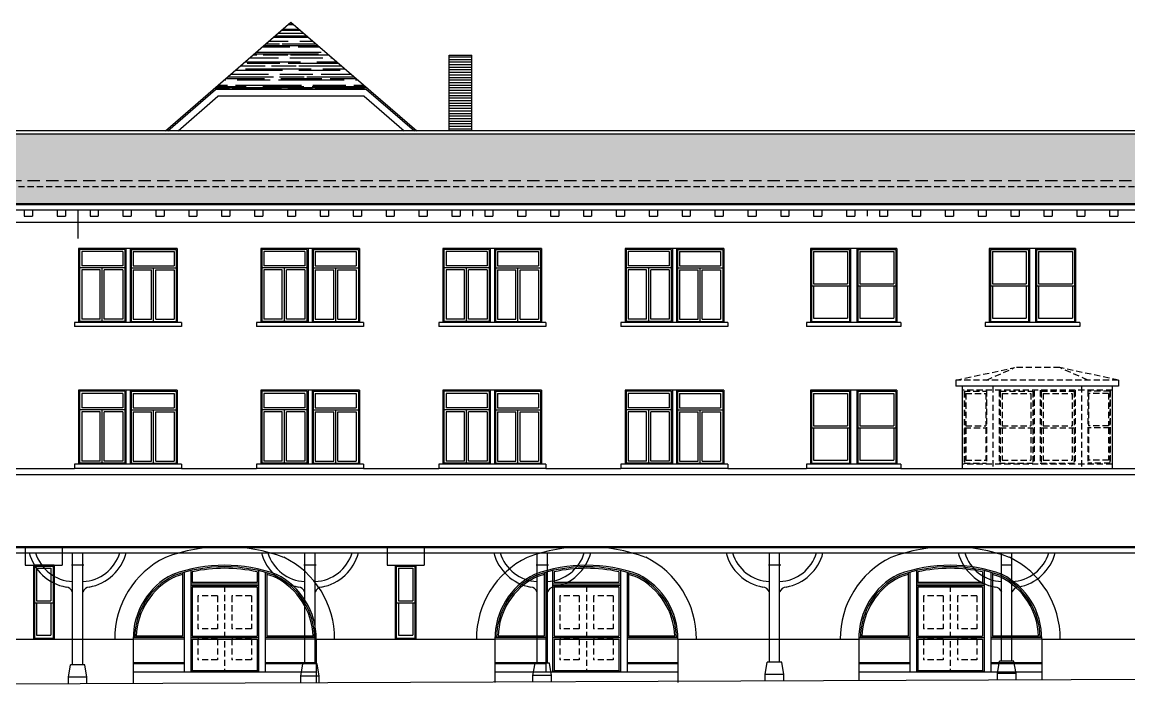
# Model space of a CAD drawing. Extents: x -19386 to -11860, y 6921 to 9650.
# Drawn here: x -13660 to -12583, y 7522 to 8172 of the extents above; entities that cross this region are included whole.
import ezdxf

# ---------------------------------------------------------------- set-up
doc = ezdxf.new("R2010")
doc.units = 0
doc.header["$LTSCALE"] = 96
doc.header["$MEASUREMENT"] = 0
doc.linetypes.add('HIDDEN2', pattern=[0.1875, 0.125, -0.0625])
doc.layers.add('A-ANNO-NPLT', color=6, linetype='CONTINUOUS', plot=False)
doc.layers.add('A-DEMO', color=252, linetype='HIDDEN2', plot=False)
for name, color, linetype in [('A-BLDG-ELEV', 1, 'CONTINUOUS'), ('A-CNPY-CLMN', 254, 'CONTINUOUS'), ('A-EXST-CNST-HIDN', 252, 'HIDDEN2'), ('A-ROOF-PATT', 253, 'CONTINUOUS'), ('A-WALL-PATT', 252, 'CONTINUOUS'), ('SITE-GRAD', 4, 'CONTINUOUS')]:
    doc.layers.add(name, color=color, linetype=linetype)
pattern_1 = [(0, (-21421.093, 14573.471), (17.6, 8), [120, -16, 40, -8]), (0, (-21410.453, 14577.471), (-8, 10.64), [24, -2.64, 48, -6]), (0, (-21417.093, 14580.271), (41.6, 5.36), [64, -11.2, 32, -8])]

# ---------------------------------------------------------------- blocks, each defined once
blk = doc.blocks.new('CANOPY COLUMNS')
at = {"layer": 'A-CNPY-CLMN'}
for p, q in [((7810.2, -7026.3), (7810.2, -6917.3)), ((7820.2, -7026.3), (7820.2, -6917.3)), ((8036.2, -7025.4), (8036.2, -6917.3)), ((8046.2, -7025.4), (8046.2, -6917.3)), ((8262.2, -7024.5), (8262.2, -6917.3)), ((8272.2, -7024.5), (8272.2, -6917.3)), ((8488.2, -7023.6), (8488.2, -6917.3)), ((8498.2, -7023.6), (8498.2, -6917.3)), ((8714.2, -7022.7), (8714.2, -6917.3)), ((8724.2, -7022.7), (8724.2, -6917.3)), ((7820.2, -6929.3), (7810.2, -6929.3)), ((8046.2, -6929.3), (8036.2, -6929.3)), ((8272.2, -6929.3), (8262.2, -6929.3)), ((8498.2, -6929.3), (8488.2, -6929.3)), ((8724.2, -6929.3), (8714.2, -6929.3)), ((7806.2, -7038.3), (7808.2, -7026.3)), ((7822.2, -7026.3), (7808.2, -7026.3)), ((7824.2, -7038.3), (7822.2, -7026.3)), ((8032.2, -7037.4), (8034.2, -7025.4)), ((8048.2, -7025.4), (8034.2, -7025.4)), ((8050.2, -7037.4), (8048.2, -7025.4)), ((8258.2, -7036.5), (8260.2, -7024.5)), ((8274.2, -7024.5), (8260.2, -7024.5)), ((8276.2, -7036.5), (8274.2, -7024.5)), ((8484.2, -7035.6), (8486.2, -7023.6)), ((8500.2, -7023.6), (8486.2, -7023.6)), ((8502.2, -7035.6), (8500.2, -7023.6)), ((8710.2, -7034.7), (8712.2, -7022.7)), ((8726.2, -7022.7), (8712.2, -7022.7)), ((8728.2, -7034.7), (8726.2, -7022.7)), ((7806.2, -7044.4), (7806.2, -7038.3)), ((7824.2, -7038.3), (7806.2, -7038.3)), ((7824.2, -7044.3), (7824.2, -7038.3)), ((8032.2, -7043.5), (8032.2, -7037.4)), ((8050.2, -7037.4), (8032.2, -7037.4)), ((8050.2, -7043.4), (8050.2, -7037.4)), ((8258.2, -7042.6), (8258.2, -7036.5)), ((8276.2, -7036.5), (8258.2, -7036.5)), ((8276.2, -7042.5), (8276.2, -7036.5)), ((8484.2, -7041.7), (8484.2, -7035.6)), ((8502.2, -7035.6), (8484.2, -7035.6)), ((8502.2, -7041.6), (8502.2, -7035.6)), ((8710.2, -7040.8), (8710.2, -7034.7)), ((8728.2, -7034.7), (8710.2, -7034.7)), ((8728.2, -7040.7), (8728.2, -7034.7))]:
    blk.add_line(p, q, dxfattribs=at)
for centre, radius, start, end in [((7811.9, -6906), 45.3, 194.4438, 259.8395), ((7811.9, -6906), 39.3, 196.7062, 267.5438), ((7818.5, -6906), 39.3, 272.4562, 343.2938), ((7818.5, -6906), 45.3, 280.1605, 345.5562), ((8037.9, -6906), 45.3, 194.4438, 259.8395), ((8037.9, -6906), 39.3, 196.7062, 267.5438), ((8044.5, -6906), 39.3, 272.4562, 343.2938), ((8044.5, -6906), 45.3, 280.1605, 345.5562), ((8263.9, -6906), 45.3, 194.4438, 259.8395), ((8263.9, -6906), 39.3, 196.7062, 267.5438), ((8270.5, -6906), 39.3, 272.4562, 343.2938), ((8270.5, -6906), 45.3, 280.1605, 345.5562), ((8489.9, -6906), 45.3, 194.4438, 259.8395), ((8489.9, -6906), 39.3, 196.7062, 267.5438), ((8496.5, -6906), 39.3, 272.4562, 343.2938), ((8496.5, -6906), 45.3, 280.1605, 345.5562), ((8715.9, -6906), 45.3, 194.4438, 259.8395), ((8715.9, -6906), 39.3, 196.7062, 267.5438), ((8722.5, -6906), 39.3, 272.4562, 343.2938), ((8722.5, -6906), 45.3, 280.1605, 345.5562), ((7802.8, -6958.7), 8.17, 24.7493, 82.2105), ((7827.6, -6958.7), 8.17, 97.7895, 155.2507), ((8028.8, -6958.7), 8.17, 24.7493, 82.2105), ((8053.6, -6958.7), 8.17, 97.7895, 155.2507), ((8254.8, -6958.7), 8.17, 24.7493, 82.2105), ((8279.6, -6958.7), 8.17, 97.7895, 155.2507), ((8480.8, -6958.7), 8.17, 24.7493, 82.2105), ((8505.6, -6958.7), 8.17, 97.7895, 155.2507), ((8706.8, -6958.7), 8.17, 24.7493, 82.2105), ((8731.6, -6958.7), 8.17, 97.7895, 155.2507)]:
    blk.add_arc(centre, radius, start, end, dxfattribs=at)

msp = doc.modelspace()

# ---------------------------------------------------------------- hatches: boundary and pattern name
at = {"layer": 'A-ROOF-PATT'}
h = msp.add_hatch(dxfattribs=at)
h.set_pattern_fill('AR-RROOF', color=251, scale=8, style=0)
h.set_pattern_definition(pattern_1)
h.paths.add_polyline_path([(-13397.3, 8171.2), (-13398.5, 8170.2), (-13399.6, 8171.2), (-13472.3, 8108.2), (-13324.3, 8108.2)])
h = msp.add_hatch(dxfattribs=at)
h.set_pattern_fill('AR-RROOF', color=256, scale=8, style=0)
h.set_pattern_definition(pattern_1)
h.paths.add_polyline_path([(-12458.9, 8063.4), (-14752.9, 8063.4), (-14696.1, 7995.4), (-12515.7, 7995.4)])
at = {"layer": 'A-WALL-PATT'}
h = msp.add_hatch(dxfattribs=at)
h.set_pattern_fill('ANSI31', color=251, scale=20, angle=135, style=0)
h.set_pattern_definition([(180, (-21421.0928, 14573.4708), (-4e-16, -2.5), [])])
h.paths.add_polyline_path([(-13222.5, 8139.9), (-13244.5, 8139.9), (-13244.5, 8066.4), (-13222.5, 8066.4)])

# ---------------------------------------------------------------- linework, layer by layer
at = {"layer": 'A-ANNO-NPLT'}
for p, q in [((-13605.9, 7989.4), (-13605.9, 7961.8)), ((-13605.9, 7989.4), (-13605.9, 7983.4)), ((-13221.9, 7989.4), (-13221.9, 7983.4)), ((-12837.9, 7989.4), (-12837.9, 7983.4)), ((-13599.9, 7644.2), (-13611.9, 7644.2)), ((-13373.9, 7644.2), (-13385.9, 7644.2)), ((-13296.9, 7644.1), (-13296.9, 7572.2)), ((-13276.9, 7644.1), (-13276.9, 7572.2)), ((-13147.9, 7644.2), (-13159.9, 7644.2)), ((-12921.9, 7644.2), (-12933.9, 7644.2))]:
    msp.add_line(p, q, dxfattribs=at)
at = {"layer": 'A-BLDG-ELEV'}
for p, q in [((-13520.5, 8066.4), (-13398.5, 8172.2)), ((-13399.5, 8171), (-13398.5, 8170.2)), ((-13398.5, 8172.2), (-13275.9, 8066.4)), ((-13398.5, 8170.2), (-13397.5, 8171)), ((-13244.5, 8066.4), (-13244.5, 8139.9)), ((-13244.5, 8139.9), (-13222.5, 8139.9)), ((-13222.5, 8066.4), (-13222.5, 8139.9)), ((-13508.3, 8066.4), (-13469.4, 8100.2)), ((-13324.3, 8108.2), (-13472.3, 8108.2)), ((-13327.2, 8100.2), (-13469.4, 8100.2)), ((-13327.2, 8100.2), (-13288.1, 8066.4)), ((-13520.5, 8066.4), (-14666.6, 8066.4)), ((-13244.5, 8066.4), (-13275.9, 8066.4)), ((-12545.2, 8066.4), (-13222.5, 8066.4)), ((-12515.7, 7995.4), (-14696.1, 7995.4)), ((-12522.4, 7989.4), (-14689.5, 7989.4)), ((-13657.9, 7989.4), (-13657.9, 7983.4)), ((-13657.9, 7983.4), (-13649.9, 7983.4)), ((-13649.9, 7989.4), (-13649.9, 7983.4)), ((-13625.9, 7989.4), (-13625.9, 7983.4)), ((-13625.9, 7983.4), (-13617.9, 7983.4)), ((-13617.9, 7989.4), (-13617.9, 7983.4)), ((-13593.9, 7989.4), (-13593.9, 7983.4)), ((-13593.9, 7983.4), (-13585.9, 7983.4)), ((-13585.9, 7989.4), (-13585.9, 7983.4)), ((-13561.9, 7989.4), (-13561.9, 7983.4)), ((-13561.9, 7983.4), (-13553.9, 7983.4)), ((-13553.9, 7989.4), (-13553.9, 7983.4)), ((-13529.9, 7989.4), (-13529.9, 7983.4)), ((-13529.9, 7983.4), (-13521.9, 7983.4)), ((-13521.9, 7989.4), (-13521.9, 7983.4)), ((-13497.9, 7989.4), (-13497.9, 7983.4)), ((-13497.9, 7983.4), (-13489.9, 7983.4)), ((-13489.9, 7989.4), (-13489.9, 7983.4)), ((-13465.9, 7989.4), (-13465.9, 7983.4)), ((-13465.9, 7983.4), (-13457.9, 7983.4)), ((-13457.9, 7989.4), (-13457.9, 7983.4)), ((-13433.9, 7989.4), (-13433.9, 7983.4)), ((-13433.9, 7983.4), (-13425.9, 7983.4)), ((-13425.9, 7989.4), (-13425.9, 7983.4)), ((-13401.9, 7989.4), (-13401.9, 7983.4)), ((-13401.9, 7983.4), (-13393.9, 7983.4)), ((-13393.9, 7989.4), (-13393.9, 7983.4)), ((-13369.9, 7989.4), (-13369.9, 7983.4)), ((-13369.9, 7983.4), (-13361.9, 7983.4)), ((-13361.9, 7989.4), (-13361.9, 7983.4)), ((-13337.9, 7989.4), (-13337.9, 7983.4)), ((-13337.9, 7983.4), (-13329.9, 7983.4)), ((-13329.9, 7989.4), (-13329.9, 7983.4)), ((-13305.9, 7989.4), (-13305.9, 7983.4)), ((-13305.9, 7983.4), (-13297.9, 7983.4)), ((-13297.9, 7989.4), (-13297.9, 7983.4)), ((-13273.9, 7989.4), (-13273.9, 7983.4)), ((-13273.9, 7983.4), (-13265.9, 7983.4)), ((-13265.9, 7989.4), (-13265.9, 7983.4)), ((-13241.9, 7989.4), (-13241.9, 7983.4)), ((-13241.9, 7983.4), (-13233.9, 7983.4)), ((-13233.9, 7989.4), (-13233.9, 7983.4)), ((-13209.9, 7989.4), (-13209.9, 7983.4)), ((-13209.9, 7983.4), (-13201.9, 7983.4)), ((-13201.9, 7989.4), (-13201.9, 7983.4)), ((-13177.9, 7989.4), (-13177.9, 7983.4)), ((-13177.9, 7983.4), (-13169.9, 7983.4)), ((-13169.9, 7989.4), (-13169.9, 7983.4)), ((-13145.9, 7989.4), (-13145.9, 7983.4)), ((-13145.9, 7983.4), (-13137.9, 7983.4)), ((-13137.9, 7989.4), (-13137.9, 7983.4)), ((-13113.9, 7989.4), (-13113.9, 7983.4)), ((-13113.9, 7983.4), (-13105.9, 7983.4)), ((-13105.9, 7989.4), (-13105.9, 7983.4)), ((-13081.9, 7989.4), (-13081.9, 7983.4)), ((-13081.9, 7983.4), (-13073.9, 7983.4)), ((-13073.9, 7989.4), (-13073.9, 7983.4)), ((-13049.9, 7989.4), (-13049.9, 7983.4)), ((-13049.9, 7983.4), (-13041.9, 7983.4)), ((-13041.9, 7989.4), (-13041.9, 7983.4)), ((-13017.9, 7989.4), (-13017.9, 7983.4)), ((-13017.9, 7983.4), (-13009.9, 7983.4)), ((-13009.9, 7989.4), (-13009.9, 7983.4)), ((-12985.9, 7989.4), (-12985.9, 7983.4)), ((-12985.9, 7983.4), (-12977.9, 7983.4)), ((-12977.9, 7989.4), (-12977.9, 7983.4)), ((-12953.9, 7989.4), (-12953.9, 7983.4)), ((-12953.9, 7983.4), (-12945.9, 7983.4)), ((-12945.9, 7989.4), (-12945.9, 7983.4)), ((-12921.9, 7989.4), (-12921.9, 7983.4)), ((-12921.9, 7983.4), (-12913.9, 7983.4)), ((-12913.9, 7989.4), (-12913.9, 7983.4)), ((-12889.9, 7989.4), (-12889.9, 7983.4)), ((-12889.9, 7983.4), (-12881.9, 7983.4)), ((-12881.9, 7989.4), (-12881.9, 7983.4)), ((-12857.9, 7989.4), (-12857.9, 7983.4)), ((-12857.9, 7983.4), (-12849.9, 7983.4)), ((-12849.9, 7989.4), (-12849.9, 7983.4)), ((-12825.9, 7989.4), (-12825.9, 7983.4)), ((-12825.9, 7983.4), (-12817.9, 7983.4)), ((-12817.9, 7989.4), (-12817.9, 7983.4)), ((-12793.9, 7989.4), (-12793.9, 7983.4)), ((-12793.9, 7983.4), (-12785.9, 7983.4)), ((-12785.9, 7989.4), (-12785.9, 7983.4)), ((-12761.9, 7989.4), (-12761.9, 7983.4)), ((-12761.9, 7983.4), (-12753.9, 7983.4)), ((-12753.9, 7989.4), (-12753.9, 7983.4)), ((-12729.9, 7989.4), (-12729.9, 7983.4)), ((-12729.9, 7983.4), (-12721.9, 7983.4)), ((-12721.9, 7989.4), (-12721.9, 7983.4)), ((-12697.9, 7989.4), (-12697.9, 7983.4)), ((-12697.9, 7983.4), (-12689.9, 7983.4)), ((-12689.9, 7989.4), (-12689.9, 7983.4)), ((-12665.9, 7989.4), (-12665.9, 7983.4)), ((-12665.9, 7983.4), (-12657.9, 7983.4)), ((-12657.9, 7989.4), (-12657.9, 7983.4)), ((-12633.9, 7989.4), (-12633.9, 7983.4)), ((-12633.9, 7983.4), (-12625.9, 7983.4)), ((-12625.9, 7989.4), (-12625.9, 7983.4)), ((-12601.9, 7989.4), (-12601.9, 7983.4)), ((-12601.9, 7983.4), (-12593.9, 7983.4)), ((-12593.9, 7989.4), (-12593.9, 7983.4)), ((-12539.6, 7977.4), (-14672.2, 7977.4)), ((-13509, 7952.2), (-13605, 7952.2)), ((-13605, 7952.2), (-13605, 7880.2)), ((-13560, 7951.2), (-13604, 7951.2)), ((-13604, 7951.2), (-13604, 7881.2)), ((-13562, 7949.2), (-13602, 7949.2)), ((-13602, 7949.2), (-13602, 7935.2)), ((-13562, 7949.2), (-13562, 7935.2)), ((-13560, 7951.2), (-13560, 7881.2)), ((-13559, 7952.2), (-13559, 7880.2)), ((-13555, 7952.2), (-13555, 7880.2)), ((-13554, 7951.2), (-13510, 7951.2)), ((-13554, 7951.2), (-13554, 7881.2)), ((-13552, 7949.2), (-13512, 7949.2)), ((-13552, 7949.2), (-13552, 7935.2)), ((-13512, 7949.2), (-13512, 7935.2)), ((-13510, 7951.2), (-13510, 7881.2)), ((-13509, 7952.2), (-13509, 7880.2)), ((-13331.8, 7952.2), (-13427.8, 7952.2)), ((-13427.8, 7952.2), (-13427.8, 7880.2)), ((-13382.8, 7951.2), (-13426.8, 7951.2)), ((-13426.8, 7951.2), (-13426.8, 7881.2)), ((-13384.8, 7949.2), (-13424.8, 7949.2)), ((-13424.8, 7949.2), (-13424.8, 7935.2)), ((-13384.8, 7949.2), (-13384.8, 7935.2)), ((-13382.8, 7951.2), (-13382.8, 7881.2)), ((-13381.8, 7952.2), (-13381.8, 7880.2)), ((-13377.8, 7952.2), (-13377.8, 7880.2)), ((-13376.8, 7951.2), (-13332.8, 7951.2)), ((-13376.8, 7951.2), (-13376.8, 7881.2)), ((-13374.8, 7949.2), (-13334.8, 7949.2)), ((-13374.8, 7949.2), (-13374.8, 7935.2)), ((-13334.8, 7949.2), (-13334.8, 7935.2)), ((-13332.8, 7951.2), (-13332.8, 7881.2)), ((-13331.8, 7952.2), (-13331.8, 7880.2)), ((-13154.5, 7952.2), (-13250.5, 7952.2)), ((-13250.5, 7952.2), (-13250.5, 7880.2)), ((-13205.5, 7951.2), (-13249.5, 7951.2)), ((-13249.5, 7951.2), (-13249.5, 7881.2)), ((-13207.5, 7949.2), (-13247.5, 7949.2)), ((-13247.5, 7949.2), (-13247.5, 7935.2)), ((-13207.5, 7949.2), (-13207.5, 7935.2)), ((-13205.5, 7951.2), (-13205.5, 7881.2)), ((-13204.5, 7952.2), (-13204.5, 7880.2)), ((-13200.5, 7952.2), (-13200.5, 7880.2)), ((-13199.5, 7951.2), (-13155.5, 7951.2)), ((-13199.5, 7951.2), (-13199.5, 7881.2)), ((-13197.5, 7949.2), (-13157.5, 7949.2)), ((-13197.5, 7949.2), (-13197.5, 7935.2)), ((-13157.5, 7949.2), (-13157.5, 7935.2)), ((-13155.5, 7951.2), (-13155.5, 7881.2)), ((-13154.5, 7952.2), (-13154.5, 7880.2)), ((-12977.3, 7952.2), (-13073.3, 7952.2)), ((-13073.3, 7952.2), (-13073.3, 7880.2)), ((-13028.3, 7951.2), (-13072.3, 7951.2)), ((-13072.3, 7951.2), (-13072.3, 7881.2)), ((-13030.3, 7949.2), (-13070.3, 7949.2)), ((-13070.3, 7949.2), (-13070.3, 7935.2)), ((-13030.3, 7949.2), (-13030.3, 7935.2)), ((-13028.3, 7951.2), (-13028.3, 7881.2)), ((-13027.3, 7952.2), (-13027.3, 7880.2)), ((-13023.3, 7952.2), (-13023.3, 7880.2)), ((-13022.3, 7951.2), (-12978.3, 7951.2)), ((-13022.3, 7951.2), (-13022.3, 7881.2)), ((-13020.3, 7949.2), (-12980.3, 7949.2)), ((-13020.3, 7949.2), (-13020.3, 7935.2)), ((-12980.3, 7949.2), (-12980.3, 7935.2)), ((-12978.3, 7951.2), (-12978.3, 7881.2)), ((-12977.3, 7952.2), (-12977.3, 7880.2)), ((-12808.9, 7952.2), (-12892.9, 7952.2)), ((-12892.9, 7952.2), (-12892.9, 7880.2)), ((-12892.9, 7952.2), (-12892.9, 7880.2)), ((-12891.9, 7951.2), (-12854.9, 7951.2)), ((-12891.9, 7951.2), (-12891.9, 7881.2)), ((-12889.9, 7949.2), (-12856.9, 7949.2)), ((-12889.9, 7949.2), (-12889.9, 7917.7)), ((-12856.9, 7949.2), (-12856.9, 7917.7)), ((-12854.9, 7951.2), (-12854.9, 7881.2)), ((-12853.9, 7952.2), (-12853.9, 7880.2)), ((-12853.9, 7952.2), (-12853.9, 7880.2)), ((-12847.9, 7952.2), (-12847.9, 7880.2)), ((-12846.9, 7951.2), (-12809.9, 7951.2)), ((-12846.9, 7951.2), (-12846.9, 7881.2)), ((-12844.9, 7949.2), (-12811.9, 7949.2)), ((-12844.9, 7949.2), (-12844.9, 7917.7)), ((-12811.9, 7949.2), (-12811.9, 7917.7)), ((-12809.9, 7951.2), (-12809.9, 7881.2)), ((-12808.9, 7952.2), (-12808.9, 7880.2)), ((-12808.9, 7952.2), (-12808.9, 7880.2)), ((-12634.9, 7952.2), (-12718.9, 7952.2)), ((-12718.9, 7952.2), (-12718.9, 7880.2)), ((-12718.9, 7952.2), (-12718.9, 7880.2)), ((-12717.9, 7951.2), (-12680.9, 7951.2)), ((-12717.9, 7951.2), (-12717.9, 7881.2)), ((-12715.9, 7949.2), (-12682.9, 7949.2)), ((-12715.9, 7949.2), (-12715.9, 7917.7)), ((-12682.9, 7949.2), (-12682.9, 7917.7)), ((-12680.9, 7951.2), (-12680.9, 7881.2)), ((-12679.9, 7952.2), (-12679.9, 7880.2)), ((-12679.9, 7952.2), (-12679.9, 7880.2)), ((-12673.9, 7952.2), (-12673.9, 7880.2)), ((-12672.9, 7951.2), (-12635.9, 7951.2)), ((-12672.9, 7951.2), (-12672.9, 7881.2)), ((-12670.9, 7949.2), (-12637.9, 7949.2)), ((-12670.9, 7949.2), (-12670.9, 7917.7)), ((-12637.9, 7949.2), (-12637.9, 7917.7)), ((-12635.9, 7951.2), (-12635.9, 7881.2)), ((-12634.9, 7952.2), (-12634.9, 7880.2)), ((-12634.9, 7952.2), (-12634.9, 7880.2)), ((-13560, 7933.2), (-13604, 7933.2)), ((-13562, 7935.2), (-13602, 7935.2)), ((-13584, 7931.2), (-13602, 7931.2)), ((-13602, 7931.2), (-13602, 7883.2)), ((-13584, 7883.2), (-13584, 7931.2)), ((-13582, 7881.2), (-13582, 7933.2)), ((-13562, 7931.2), (-13580, 7931.2)), ((-13580, 7883.2), (-13580, 7931.2)), ((-13562, 7931.2), (-13562, 7883.2)), ((-13554, 7933.2), (-13510, 7933.2)), ((-13552, 7935.2), (-13512, 7935.2)), ((-13552, 7931.2), (-13534, 7931.2)), ((-13552, 7931.2), (-13552, 7883.2)), ((-13534, 7883.2), (-13534, 7931.2)), ((-13532, 7881.2), (-13532, 7933.2)), ((-13530, 7931.2), (-13512, 7931.2)), ((-13530, 7883.2), (-13530, 7931.2)), ((-13512, 7931.2), (-13512, 7883.2)), ((-13382.8, 7933.2), (-13426.8, 7933.2)), ((-13384.8, 7935.2), (-13424.8, 7935.2)), ((-13406.8, 7931.2), (-13424.8, 7931.2)), ((-13424.8, 7931.2), (-13424.8, 7883.2)), ((-13406.8, 7883.2), (-13406.8, 7931.2)), ((-13404.8, 7881.2), (-13404.8, 7933.2)), ((-13384.8, 7931.2), (-13402.8, 7931.2)), ((-13402.8, 7883.2), (-13402.8, 7931.2)), ((-13384.8, 7931.2), (-13384.8, 7883.2)), ((-13376.8, 7933.2), (-13332.8, 7933.2)), ((-13374.8, 7935.2), (-13334.8, 7935.2)), ((-13374.8, 7931.2), (-13356.8, 7931.2)), ((-13374.8, 7931.2), (-13374.8, 7883.2)), ((-13356.8, 7883.2), (-13356.8, 7931.2)), ((-13354.8, 7881.2), (-13354.8, 7933.2)), ((-13352.8, 7931.2), (-13334.8, 7931.2)), ((-13352.8, 7883.2), (-13352.8, 7931.2)), ((-13334.8, 7931.2), (-13334.8, 7883.2)), ((-13205.5, 7933.2), (-13249.5, 7933.2)), ((-13207.5, 7935.2), (-13247.5, 7935.2)), ((-13229.5, 7931.2), (-13247.5, 7931.2)), ((-13247.5, 7931.2), (-13247.5, 7883.2)), ((-13229.5, 7883.2), (-13229.5, 7931.2)), ((-13227.5, 7881.2), (-13227.5, 7933.2)), ((-13207.5, 7931.2), (-13225.5, 7931.2)), ((-13225.5, 7883.2), (-13225.5, 7931.2)), ((-13207.5, 7931.2), (-13207.5, 7883.2)), ((-13199.5, 7933.2), (-13155.5, 7933.2)), ((-13197.5, 7935.2), (-13157.5, 7935.2)), ((-13197.5, 7931.2), (-13179.5, 7931.2)), ((-13197.5, 7931.2), (-13197.5, 7883.2)), ((-13179.5, 7883.2), (-13179.5, 7931.2)), ((-13177.5, 7881.2), (-13177.5, 7933.2)), ((-13175.5, 7931.2), (-13157.5, 7931.2)), ((-13175.5, 7883.2), (-13175.5, 7931.2)), ((-13157.5, 7931.2), (-13157.5, 7883.2)), ((-13028.3, 7933.2), (-13072.3, 7933.2)), ((-13030.3, 7935.2), (-13070.3, 7935.2)), ((-13052.3, 7931.2), (-13070.3, 7931.2)), ((-13070.3, 7931.2), (-13070.3, 7883.2)), ((-13052.3, 7883.2), (-13052.3, 7931.2)), ((-13050.3, 7881.2), (-13050.3, 7933.2)), ((-13030.3, 7931.2), (-13048.3, 7931.2)), ((-13048.3, 7883.2), (-13048.3, 7931.2)), ((-13030.3, 7931.2), (-13030.3, 7883.2)), ((-13022.3, 7933.2), (-12978.3, 7933.2)), ((-13020.3, 7935.2), (-12980.3, 7935.2)), ((-13020.3, 7931.2), (-13002.3, 7931.2)), ((-13020.3, 7931.2), (-13020.3, 7883.2)), ((-13002.3, 7883.2), (-13002.3, 7931.2)), ((-13000.3, 7881.2), (-13000.3, 7933.2)), ((-12998.3, 7931.2), (-12980.3, 7931.2)), ((-12998.3, 7883.2), (-12998.3, 7931.2)), ((-12980.3, 7931.2), (-12980.3, 7883.2)), ((-12891.9, 7915.7), (-12854.9, 7915.7)), ((-12889.9, 7917.7), (-12856.9, 7917.7)), ((-12889.9, 7915.7), (-12889.9, 7884.2)), ((-12856.9, 7915.7), (-12856.9, 7884.2)), ((-12846.9, 7915.7), (-12809.9, 7915.7)), ((-12844.9, 7917.7), (-12811.9, 7917.7)), ((-12844.9, 7915.7), (-12844.9, 7884.2)), ((-12811.9, 7915.7), (-12811.9, 7884.2)), ((-12717.9, 7915.7), (-12680.9, 7915.7)), ((-12715.9, 7917.7), (-12682.9, 7917.7)), ((-12715.9, 7915.7), (-12715.9, 7884.2)), ((-12682.9, 7915.7), (-12682.9, 7884.2)), ((-12672.9, 7915.7), (-12635.9, 7915.7)), ((-12670.9, 7917.7), (-12637.9, 7917.7)), ((-12670.9, 7915.7), (-12670.9, 7884.2)), ((-12637.9, 7915.7), (-12637.9, 7884.2)), ((-13584, 7883.2), (-13602, 7883.2)), ((-13562, 7883.2), (-13580, 7883.2)), ((-13552, 7883.2), (-13534, 7883.2)), ((-13530, 7883.2), (-13512, 7883.2)), ((-13406.8, 7883.2), (-13424.8, 7883.2)), ((-13384.8, 7883.2), (-13402.8, 7883.2)), ((-13374.8, 7883.2), (-13356.8, 7883.2)), ((-13352.8, 7883.2), (-13334.8, 7883.2)), ((-13229.5, 7883.2), (-13247.5, 7883.2)), ((-13207.5, 7883.2), (-13225.5, 7883.2)), ((-13197.5, 7883.2), (-13179.5, 7883.2)), ((-13175.5, 7883.2), (-13157.5, 7883.2)), ((-13052.3, 7883.2), (-13070.3, 7883.2)), ((-13030.3, 7883.2), (-13048.3, 7883.2)), ((-13020.3, 7883.2), (-13002.3, 7883.2)), ((-12998.3, 7883.2), (-12980.3, 7883.2)), ((-12889.9, 7884.2), (-12856.9, 7884.2)), ((-12844.9, 7884.2), (-12811.9, 7884.2)), ((-12715.9, 7884.2), (-12682.9, 7884.2)), ((-12670.9, 7884.2), (-12637.9, 7884.2)), ((-13505, 7880.2), (-13609, 7880.2)), ((-13609, 7880.2), (-13609, 7876.2)), ((-13505, 7876.2), (-13609, 7876.2)), ((-13559, 7881.2), (-13605, 7881.2)), ((-13555, 7881.2), (-13509, 7881.2)), ((-13505, 7880.2), (-13505, 7876.2)), ((-13327.8, 7880.2), (-13431.8, 7880.2)), ((-13431.8, 7880.2), (-13431.8, 7876.2)), ((-13327.8, 7876.2), (-13431.8, 7876.2)), ((-13381.8, 7881.2), (-13427.8, 7881.2)), ((-13377.8, 7881.2), (-13331.8, 7881.2)), ((-13327.8, 7880.2), (-13327.8, 7876.2)), ((-13150.5, 7880.2), (-13254.5, 7880.2)), ((-13254.5, 7880.2), (-13254.5, 7876.2)), ((-13150.5, 7876.2), (-13254.5, 7876.2)), ((-13204.5, 7881.2), (-13250.5, 7881.2)), ((-13200.5, 7881.2), (-13154.5, 7881.2)), ((-13150.5, 7880.2), (-13150.5, 7876.2)), ((-12973.3, 7880.2), (-13077.3, 7880.2)), ((-13077.3, 7880.2), (-13077.3, 7876.2)), ((-12973.3, 7876.2), (-13077.3, 7876.2)), ((-13027.3, 7881.2), (-13073.3, 7881.2)), ((-13023.3, 7881.2), (-12977.3, 7881.2)), ((-12973.3, 7880.2), (-12973.3, 7876.2)), ((-12804.9, 7880.2), (-12896.9, 7880.2)), ((-12896.9, 7880.2), (-12896.9, 7876.2)), ((-12804.9, 7876.2), (-12896.9, 7876.2)), ((-12892.9, 7881.2), (-12853.9, 7881.2)), ((-12847.9, 7881.2), (-12808.9, 7881.2)), ((-12804.9, 7880.2), (-12804.9, 7876.2)), ((-12630.9, 7880.2), (-12722.9, 7880.2)), ((-12722.9, 7880.2), (-12722.9, 7876.2)), ((-12630.9, 7876.2), (-12722.9, 7876.2)), ((-12718.9, 7881.2), (-12679.9, 7881.2)), ((-12673.9, 7881.2), (-12634.9, 7881.2)), ((-12630.9, 7880.2), (-12630.9, 7876.2)), ((-12745.4, 7818.2), (-12745.4, 7738.2)), ((-12599.3, 7818.2), (-12745.4, 7818.2)), ((-12599.3, 7818.2), (-12599.3, 7738.2)), ((-13509, 7814.2), (-13605, 7814.2)), ((-13605, 7814.2), (-13605, 7742.2)), ((-13560, 7813.2), (-13604, 7813.2)), ((-13604, 7813.2), (-13604, 7743.2)), ((-13562, 7811.2), (-13602, 7811.2)), ((-13602, 7811.2), (-13602, 7797.2)), ((-13562, 7811.2), (-13562, 7797.2)), ((-13560, 7813.2), (-13560, 7743.2)), ((-13559, 7814.2), (-13559, 7742.2)), ((-13555, 7814.2), (-13555, 7742.2)), ((-13554, 7813.2), (-13510, 7813.2)), ((-13554, 7813.2), (-13554, 7743.2)), ((-13552, 7811.2), (-13512, 7811.2)), ((-13552, 7811.2), (-13552, 7797.2)), ((-13512, 7811.2), (-13512, 7797.2)), ((-13510, 7813.2), (-13510, 7743.2)), ((-13509, 7814.2), (-13509, 7742.2)), ((-13331.8, 7814.2), (-13427.8, 7814.2)), ((-13427.8, 7814.2), (-13427.8, 7742.2)), ((-13382.8, 7813.2), (-13426.8, 7813.2)), ((-13426.8, 7813.2), (-13426.8, 7743.2)), ((-13384.8, 7811.2), (-13424.8, 7811.2)), ((-13424.8, 7811.2), (-13424.8, 7797.2)), ((-13384.8, 7811.2), (-13384.8, 7797.2)), ((-13382.8, 7813.2), (-13382.8, 7743.2)), ((-13381.8, 7814.2), (-13381.8, 7742.2)), ((-13377.8, 7814.2), (-13377.8, 7742.2)), ((-13376.8, 7813.2), (-13332.8, 7813.2)), ((-13376.8, 7813.2), (-13376.8, 7743.2)), ((-13374.8, 7811.2), (-13334.8, 7811.2)), ((-13374.8, 7811.2), (-13374.8, 7797.2)), ((-13334.8, 7811.2), (-13334.8, 7797.2)), ((-13332.8, 7813.2), (-13332.8, 7743.2)), ((-13331.8, 7814.2), (-13331.8, 7742.2)), ((-13154.5, 7814.2), (-13250.5, 7814.2)), ((-13250.5, 7814.2), (-13250.5, 7742.2)), ((-13205.5, 7813.2), (-13249.5, 7813.2)), ((-13249.5, 7813.2), (-13249.5, 7743.2)), ((-13207.5, 7811.2), (-13247.5, 7811.2)), ((-13247.5, 7811.2), (-13247.5, 7797.2)), ((-13207.5, 7811.2), (-13207.5, 7797.2)), ((-13205.5, 7813.2), (-13205.5, 7743.2)), ((-13204.5, 7814.2), (-13204.5, 7742.2)), ((-13200.5, 7814.2), (-13200.5, 7742.2)), ((-13199.5, 7813.2), (-13155.5, 7813.2)), ((-13199.5, 7813.2), (-13199.5, 7743.2)), ((-13197.5, 7811.2), (-13157.5, 7811.2)), ((-13197.5, 7811.2), (-13197.5, 7797.2)), ((-13157.5, 7811.2), (-13157.5, 7797.2)), ((-13155.5, 7813.2), (-13155.5, 7743.2)), ((-13154.5, 7814.2), (-13154.5, 7742.2)), ((-12977.3, 7814.2), (-13073.3, 7814.2)), ((-13073.3, 7814.2), (-13073.3, 7742.2)), ((-13028.3, 7813.2), (-13072.3, 7813.2)), ((-13072.3, 7813.2), (-13072.3, 7743.2)), ((-13030.3, 7811.2), (-13070.3, 7811.2)), ((-13070.3, 7811.2), (-13070.3, 7797.2)), ((-13030.3, 7811.2), (-13030.3, 7797.2)), ((-13028.3, 7813.2), (-13028.3, 7743.2)), ((-13027.3, 7814.2), (-13027.3, 7742.2)), ((-13023.3, 7814.2), (-13023.3, 7742.2)), ((-13022.3, 7813.2), (-12978.3, 7813.2)), ((-13022.3, 7813.2), (-13022.3, 7743.2)), ((-13020.3, 7811.2), (-12980.3, 7811.2)), ((-13020.3, 7811.2), (-13020.3, 7797.2)), ((-12980.3, 7811.2), (-12980.3, 7797.2)), ((-12978.3, 7813.2), (-12978.3, 7743.2)), ((-12977.3, 7814.2), (-12977.3, 7742.2)), ((-12808.9, 7814.2), (-12892.9, 7814.2)), ((-12892.9, 7814.2), (-12892.9, 7742.2)), ((-12892.9, 7814.2), (-12892.9, 7742.2)), ((-12891.9, 7813.2), (-12854.9, 7813.2)), ((-12891.9, 7813.2), (-12891.9, 7743.2)), ((-12889.9, 7811.2), (-12856.9, 7811.2)), ((-12889.9, 7811.2), (-12889.9, 7779.7)), ((-12856.9, 7811.2), (-12856.9, 7779.7)), ((-12854.9, 7813.2), (-12854.9, 7743.2)), ((-12853.9, 7814.2), (-12853.9, 7742.2)), ((-12853.9, 7814.2), (-12853.9, 7742.2)), ((-12847.9, 7814.2), (-12847.9, 7742.2)), ((-12846.9, 7813.2), (-12809.9, 7813.2)), ((-12846.9, 7813.2), (-12846.9, 7743.2)), ((-12844.9, 7811.2), (-12811.9, 7811.2)), ((-12844.9, 7811.2), (-12844.9, 7779.7)), ((-12811.9, 7811.2), (-12811.9, 7779.7)), ((-12809.9, 7813.2), (-12809.9, 7743.2)), ((-12808.9, 7814.2), (-12808.9, 7742.2)), ((-12808.9, 7814.2), (-12808.9, 7742.2)), ((-13562, 7797.2), (-13602, 7797.2)), ((-13552, 7797.2), (-13512, 7797.2)), ((-13384.8, 7797.2), (-13424.8, 7797.2)), ((-13374.8, 7797.2), (-13334.8, 7797.2)), ((-13207.5, 7797.2), (-13247.5, 7797.2)), ((-13197.5, 7797.2), (-13157.5, 7797.2)), ((-13030.3, 7797.2), (-13070.3, 7797.2)), ((-13020.3, 7797.2), (-12980.3, 7797.2)), ((-13560, 7795.2), (-13604, 7795.2)), ((-13584, 7793.2), (-13602, 7793.2)), ((-13602, 7793.2), (-13602, 7745.2)), ((-13584, 7745.2), (-13584, 7793.2)), ((-13582, 7743.2), (-13582, 7795.2)), ((-13562, 7793.2), (-13580, 7793.2)), ((-13580, 7745.2), (-13580, 7793.2)), ((-13562, 7793.2), (-13562, 7745.2)), ((-13554, 7795.2), (-13510, 7795.2)), ((-13552, 7793.2), (-13534, 7793.2)), ((-13552, 7793.2), (-13552, 7745.2)), ((-13534, 7745.2), (-13534, 7793.2)), ((-13532, 7743.2), (-13532, 7795.2)), ((-13530, 7793.2), (-13512, 7793.2)), ((-13530, 7745.2), (-13530, 7793.2)), ((-13512, 7793.2), (-13512, 7745.2)), ((-13382.8, 7795.2), (-13426.8, 7795.2)), ((-13406.8, 7793.2), (-13424.8, 7793.2)), ((-13424.8, 7793.2), (-13424.8, 7745.2)), ((-13406.8, 7745.2), (-13406.8, 7793.2)), ((-13404.8, 7743.2), (-13404.8, 7795.2)), ((-13384.8, 7793.2), (-13402.8, 7793.2)), ((-13402.8, 7745.2), (-13402.8, 7793.2)), ((-13384.8, 7793.2), (-13384.8, 7745.2)), ((-13376.8, 7795.2), (-13332.8, 7795.2)), ((-13374.8, 7793.2), (-13356.8, 7793.2)), ((-13374.8, 7793.2), (-13374.8, 7745.2)), ((-13356.8, 7745.2), (-13356.8, 7793.2)), ((-13354.8, 7743.2), (-13354.8, 7795.2)), ((-13352.8, 7793.2), (-13334.8, 7793.2)), ((-13352.8, 7745.2), (-13352.8, 7793.2)), ((-13334.8, 7793.2), (-13334.8, 7745.2)), ((-13205.5, 7795.2), (-13249.5, 7795.2)), ((-13229.5, 7793.2), (-13247.5, 7793.2)), ((-13247.5, 7793.2), (-13247.5, 7745.2)), ((-13229.5, 7745.2), (-13229.5, 7793.2)), ((-13227.5, 7743.2), (-13227.5, 7795.2)), ((-13207.5, 7793.2), (-13225.5, 7793.2)), ((-13225.5, 7745.2), (-13225.5, 7793.2)), ((-13207.5, 7793.2), (-13207.5, 7745.2)), ((-13199.5, 7795.2), (-13155.5, 7795.2)), ((-13197.5, 7793.2), (-13179.5, 7793.2)), ((-13197.5, 7793.2), (-13197.5, 7745.2)), ((-13179.5, 7745.2), (-13179.5, 7793.2)), ((-13177.5, 7743.2), (-13177.5, 7795.2)), ((-13175.5, 7793.2), (-13157.5, 7793.2)), ((-13175.5, 7745.2), (-13175.5, 7793.2)), ((-13157.5, 7793.2), (-13157.5, 7745.2)), ((-13028.3, 7795.2), (-13072.3, 7795.2)), ((-13052.3, 7793.2), (-13070.3, 7793.2)), ((-13070.3, 7793.2), (-13070.3, 7745.2)), ((-13052.3, 7745.2), (-13052.3, 7793.2)), ((-13050.3, 7743.2), (-13050.3, 7795.2)), ((-13030.3, 7793.2), (-13048.3, 7793.2)), ((-13048.3, 7745.2), (-13048.3, 7793.2)), ((-13030.3, 7793.2), (-13030.3, 7745.2)), ((-13022.3, 7795.2), (-12978.3, 7795.2)), ((-13020.3, 7793.2), (-13002.3, 7793.2)), ((-13020.3, 7793.2), (-13020.3, 7745.2)), ((-13002.3, 7745.2), (-13002.3, 7793.2)), ((-13000.3, 7743.2), (-13000.3, 7795.2)), ((-12998.3, 7793.2), (-12980.3, 7793.2)), ((-12998.3, 7745.2), (-12998.3, 7793.2)), ((-12980.3, 7793.2), (-12980.3, 7745.2)), ((-12891.9, 7777.7), (-12854.9, 7777.7)), ((-12889.9, 7779.7), (-12856.9, 7779.7)), ((-12889.9, 7777.7), (-12889.9, 7746.2)), ((-12856.9, 7777.7), (-12856.9, 7746.2)), ((-12846.9, 7777.7), (-12809.9, 7777.7)), ((-12844.9, 7779.7), (-12811.9, 7779.7)), ((-12844.9, 7777.7), (-12844.9, 7746.2)), ((-12811.9, 7777.7), (-12811.9, 7746.2)), ((-13559, 7743.2), (-13605, 7743.2)), ((-13584, 7745.2), (-13602, 7745.2)), ((-13562, 7745.2), (-13580, 7745.2)), ((-13555, 7743.2), (-13509, 7743.2)), ((-13552, 7745.2), (-13534, 7745.2)), ((-13530, 7745.2), (-13512, 7745.2)), ((-13381.8, 7743.2), (-13427.8, 7743.2)), ((-13406.8, 7745.2), (-13424.8, 7745.2)), ((-13384.8, 7745.2), (-13402.8, 7745.2)), ((-13377.8, 7743.2), (-13331.8, 7743.2)), ((-13374.8, 7745.2), (-13356.8, 7745.2)), ((-13352.8, 7745.2), (-13334.8, 7745.2)), ((-13204.5, 7743.2), (-13250.5, 7743.2)), ((-13229.5, 7745.2), (-13247.5, 7745.2)), ((-13207.5, 7745.2), (-13225.5, 7745.2)), ((-13200.5, 7743.2), (-13154.5, 7743.2)), ((-13197.5, 7745.2), (-13179.5, 7745.2)), ((-13175.5, 7745.2), (-13157.5, 7745.2)), ((-13027.3, 7743.2), (-13073.3, 7743.2)), ((-13052.3, 7745.2), (-13070.3, 7745.2)), ((-13030.3, 7745.2), (-13048.3, 7745.2)), ((-13023.3, 7743.2), (-12977.3, 7743.2)), ((-13020.3, 7745.2), (-13002.3, 7745.2)), ((-12998.3, 7745.2), (-12980.3, 7745.2)), ((-12892.9, 7743.2), (-12853.9, 7743.2)), ((-12889.9, 7746.2), (-12856.9, 7746.2)), ((-12847.9, 7743.2), (-12808.9, 7743.2)), ((-12844.9, 7746.2), (-12811.9, 7746.2)), ((-13682.3, 7738.2), (-13609, 7738.2)), ((-13505, 7742.2), (-13609, 7742.2)), ((-13609, 7742.2), (-13609, 7738.2)), ((-13505, 7738.2), (-13609, 7738.2)), ((-13505, 7742.2), (-13505, 7738.2)), ((-13505, 7738.2), (-13431.8, 7738.2)), ((-13327.8, 7742.2), (-13431.8, 7742.2)), ((-13431.8, 7742.2), (-13431.8, 7738.2)), ((-13327.8, 7738.2), (-13431.8, 7738.2)), ((-13327.8, 7742.2), (-13327.8, 7738.2)), ((-13327.8, 7738.2), (-13254.5, 7738.2)), ((-13150.5, 7742.2), (-13254.5, 7742.2)), ((-13254.5, 7742.2), (-13254.5, 7738.2)), ((-13150.5, 7738.2), (-13254.5, 7738.2)), ((-13150.5, 7742.2), (-13150.5, 7738.2)), ((-13150.5, 7738.2), (-13077.3, 7738.2)), ((-12973.3, 7742.2), (-13077.3, 7742.2)), ((-13077.3, 7742.2), (-13077.3, 7738.2)), ((-12973.3, 7738.2), (-13077.3, 7738.2)), ((-12973.3, 7742.2), (-12973.3, 7738.2)), ((-12973.3, 7738.2), (-12896.9, 7738.2)), ((-12804.9, 7742.2), (-12896.9, 7742.2)), ((-12896.9, 7742.2), (-12896.9, 7738.2)), ((-12804.9, 7738.2), (-12896.9, 7738.2)), ((-12804.9, 7742.2), (-12804.9, 7738.2)), ((-12804.9, 7738.2), (-12545.9, 7738.2)), ((-15241.9, 7662.2), (-11969.9, 7662.2)), ((-13648.9, 7644.1), (-13628.9, 7644.1)), ((-13648.9, 7644.1), (-13648.9, 7572.2)), ((-13628.9, 7644.1), (-13648.9, 7644.1)), ((-13647.9, 7643.1), (-13629.9, 7643.1)), ((-13647.9, 7643.1), (-13647.9, 7573.2)), ((-13645.9, 7641.1), (-13631.9, 7641.1)), ((-13645.9, 7641.1), (-13645.9, 7609.6)), ((-13631.9, 7641.1), (-13631.9, 7609.6)), ((-13629.9, 7643.1), (-13629.9, 7573.2)), ((-13628.9, 7644.1), (-13628.9, 7572.2)), ((-13503.9, 7636.7), (-13503.9, 7575.2)), ((-13502.4, 7636.7), (-13502.4, 7540.2)), ((-13495.9, 7638.8), (-13495.9, 7540.2)), ((-13494.4, 7637.6), (-13494.4, 7627.2)), ((-13431.4, 7637.6), (-13431.4, 7627.2)), ((-13429.9, 7638.8), (-13429.9, 7540.2)), ((-13423.4, 7636.7), (-13423.4, 7540.2)), ((-13421.9, 7636.7), (-13421.9, 7575.2)), ((-13296.9, 7644.1), (-13276.9, 7644.1)), ((-13296.9, 7644.1), (-13296.9, 7572.2)), ((-13295.9, 7643.1), (-13277.9, 7643.1)), ((-13295.9, 7643.1), (-13295.9, 7573.2)), ((-13293.9, 7641.1), (-13279.9, 7641.1)), ((-13293.9, 7641.1), (-13293.9, 7609.6)), ((-13279.9, 7641.1), (-13279.9, 7609.6)), ((-13277.9, 7643.1), (-13277.9, 7573.2)), ((-13276.9, 7644.1), (-13276.9, 7572.2)), ((-13151.9, 7636.7), (-13151.9, 7575.2)), ((-13150.4, 7636.7), (-13150.4, 7540.2)), ((-13143.9, 7638.8), (-13143.9, 7540.2)), ((-13142.4, 7637.6), (-13142.4, 7627.2)), ((-13079.4, 7637.6), (-13079.4, 7627.2)), ((-13077.9, 7638.8), (-13077.9, 7540.2)), ((-13071.4, 7636.7), (-13071.4, 7540.2)), ((-13069.9, 7636.7), (-13069.9, 7575.2)), ((-12797.9, 7636.7), (-12797.9, 7575.2)), ((-12796.4, 7636.7), (-12796.4, 7540.2)), ((-12789.9, 7638.8), (-12789.9, 7540.2)), ((-12788.4, 7637.6), (-12788.4, 7627.2)), ((-12725.4, 7637.6), (-12725.4, 7627.2)), ((-12723.9, 7638.8), (-12723.9, 7540.2)), ((-12717.4, 7636.7), (-12717.4, 7540.2)), ((-12715.9, 7636.7), (-12715.9, 7575.2)), ((-13429.9, 7625.7), (-13495.9, 7625.7)), ((-13429.9, 7624.2), (-13495.9, 7624.2)), ((-13431.4, 7627.2), (-13494.4, 7627.2)), ((-13077.9, 7625.7), (-13143.9, 7625.7)), ((-13077.9, 7624.2), (-13143.9, 7624.2)), ((-13079.4, 7627.2), (-13142.4, 7627.2)), ((-12723.9, 7625.7), (-12789.9, 7625.7)), ((-12723.9, 7624.2), (-12789.9, 7624.2)), ((-12725.4, 7627.2), (-12788.4, 7627.2)), ((-13431.4, 7622.7), (-13494.4, 7622.7)), ((-13494.4, 7622.7), (-13494.4, 7575.2)), ((-13431.4, 7622.7), (-13431.4, 7575.2)), ((-13079.4, 7622.7), (-13142.4, 7622.7)), ((-13142.4, 7622.7), (-13142.4, 7575.2)), ((-13079.4, 7622.7), (-13079.4, 7575.2)), ((-12725.4, 7622.7), (-12788.4, 7622.7)), ((-12788.4, 7622.7), (-12788.4, 7575.2)), ((-12725.4, 7622.7), (-12725.4, 7575.2)), ((-13647.9, 7607.6), (-13629.9, 7607.6)), ((-13645.9, 7609.6), (-13631.9, 7609.6)), ((-13645.9, 7607.6), (-13645.9, 7576.2)), ((-13631.9, 7607.6), (-13631.9, 7576.2)), ((-13295.9, 7607.6), (-13277.9, 7607.6)), ((-13293.9, 7609.6), (-13279.9, 7609.6)), ((-13293.9, 7607.6), (-13293.9, 7576.2)), ((-13279.9, 7607.6), (-13279.9, 7576.2)), ((-13707.9, 7572.2), (-13569.9, 7572.2)), ((-13648.9, 7573.2), (-13628.9, 7573.2)), ((-13645.9, 7576.2), (-13631.9, 7576.2)), ((-13502.4, 7573.7), (-13551.9, 7573.7)), ((-13551.9, 7572.2), (-13551.9, 7529.3)), ((-13502.4, 7572.2), (-13551.9, 7572.2)), ((-13503.9, 7575.2), (-13548.9, 7575.2)), ((-13495.9, 7573.7), (-13429.9, 7573.7)), ((-13494.4, 7575.2), (-13431.4, 7575.2)), ((-13494.4, 7572.2), (-13494.4, 7541.7)), ((-13494.4, 7572.2), (-13431.4, 7572.2)), ((-13431.4, 7572.2), (-13431.4, 7541.7)), ((-13373.9, 7573.7), (-13423.4, 7573.7)), ((-13373.9, 7572.2), (-13423.4, 7572.2)), ((-13376.9, 7575.2), (-13421.9, 7575.2)), ((-13373.9, 7572.2), (-13373.9, 7530)), ((-13355.9, 7572.2), (-13217.9, 7572.2)), ((-13296.9, 7573.2), (-13276.9, 7573.2)), ((-13293.9, 7576.2), (-13279.9, 7576.2)), ((-13150.4, 7573.7), (-13199.9, 7573.7)), ((-13199.9, 7572.2), (-13199.9, 7530.2)), ((-13150.4, 7572.2), (-13199.9, 7572.2)), ((-13151.9, 7575.2), (-13196.9, 7575.2)), ((-13143.9, 7573.7), (-13077.9, 7573.7)), ((-13142.4, 7575.2), (-13079.4, 7575.2)), ((-13142.4, 7572.2), (-13142.4, 7541.7)), ((-13142.4, 7572.2), (-13079.4, 7572.2)), ((-13079.4, 7572.2), (-13079.4, 7541.7)), ((-13021.9, 7573.7), (-13071.4, 7573.7)), ((-13021.9, 7572.2), (-13071.4, 7572.2)), ((-13024.9, 7575.2), (-13069.9, 7575.2)), ((-13021.9, 7572.2), (-13021.9, 7530.2)), ((-13003.9, 7572.2), (-12863.9, 7572.2)), ((-12796.4, 7573.7), (-12845.9, 7573.7)), ((-12845.9, 7572.2), (-12845.9, 7532.2)), ((-12796.4, 7572.2), (-12845.9, 7572.2)), ((-12797.9, 7575.2), (-12842.9, 7575.2)), ((-12789.9, 7573.7), (-12723.9, 7573.7)), ((-12788.4, 7575.2), (-12725.4, 7575.2)), ((-12788.4, 7572.2), (-12788.4, 7541.7)), ((-12788.4, 7572.2), (-12725.4, 7572.2)), ((-12725.4, 7572.2), (-12725.4, 7541.7)), ((-12667.9, 7573.7), (-12717.4, 7573.7)), ((-12667.9, 7572.2), (-12717.4, 7572.2)), ((-12670.9, 7575.2), (-12715.9, 7575.2)), ((-12667.9, 7572.2), (-12667.9, 7532.9)), ((-12649.9, 7572.2), (-12545.6, 7572.2)), ((-13502.4, 7549.2), (-13551.9, 7549.2)), ((-13373.9, 7549.2), (-13423.4, 7549.2)), ((-13150.4, 7549.2), (-13199.9, 7549.2)), ((-13021.9, 7549.2), (-13071.4, 7549.2)), ((-12796.4, 7549.2), (-12845.9, 7549.2)), ((-12667.9, 7549.2), (-12717.4, 7549.2)), ((-13502.4, 7548.2), (-13551.9, 7548.2)), ((-13373.9, 7540.2), (-13551.9, 7540.2)), ((-13494.4, 7541.7), (-13431.4, 7541.7)), ((-13373.9, 7548.2), (-13423.4, 7548.2)), ((-13150.4, 7548.2), (-13199.9, 7548.2)), ((-13021.9, 7540.2), (-13199.9, 7540.2)), ((-13142.4, 7541.7), (-13079.4, 7541.7)), ((-13021.9, 7548.2), (-13071.4, 7548.2)), ((-12796.4, 7548.2), (-12845.9, 7548.2)), ((-12667.9, 7540.2), (-12845.9, 7540.2)), ((-12788.4, 7541.7), (-12725.4, 7541.7)), ((-12667.9, 7548.2), (-12717.4, 7548.2))]:
    msp.add_line(p, q, dxfattribs=at)
at = {"layer": 'A-BLDG-ELEV', "color": 253}
for p, q in [((-13518.2, 8066.4), (-13471.8, 8106.7)), ((-13324.8, 8106.7), (-13471.8, 8106.7)), ((-13324.8, 8106.7), (-13278.2, 8066.4)), ((-12516.6, 7994.4), (-14695.3, 7994.4)), ((-15241.9, 7661.2), (-11969.9, 7661.2))]:
    msp.add_line(p, q, dxfattribs=at)
at = {"layer": 'A-BLDG-ELEV', "color": 3}
for p, q in [((-13275.9, 8066.4), (-13520.5, 8066.4)), ((-13222.5, 8066.4), (-13244.5, 8066.4)), ((-15235.9, 7656.2), (-12191.2, 7656.2))]:
    msp.add_line(p, q, dxfattribs=at)
at = {"layer": 'A-BLDG-ELEV', "color": 254}
for p, q in [((-12458.9, 8063.4), (-14752.9, 8063.4)), ((-13656.9, 7662.1), (-13620.9, 7662.1)), ((-13656.9, 7662.1), (-13656.9, 7644.1)), ((-13620.9, 7662.1), (-13620.9, 7644.1)), ((-13304.9, 7662.1), (-13268.9, 7662.1)), ((-13304.9, 7662.1), (-13304.9, 7644.1)), ((-13268.9, 7662.1), (-13268.9, 7644.1)), ((-13656.9, 7644.1), (-13648.9, 7644.1)), ((-13628.9, 7644.1), (-13620.9, 7644.1)), ((-13304.9, 7644.1), (-13296.9, 7644.1)), ((-13276.9, 7644.1), (-13268.9, 7644.1)), ((-13569.9, 7572.2), (-13551.9, 7572.2)), ((-13373.9, 7572.2), (-13355.9, 7572.2)), ((-13217.9, 7572.2), (-13199.9, 7572.2)), ((-13021.9, 7572.2), (-13003.9, 7572.2)), ((-12863.9, 7572.2), (-12845.9, 7572.2)), ((-12667.9, 7572.2), (-12649.9, 7572.2))]:
    msp.add_line(p, q, dxfattribs=at)
at = {"layer": 'A-BLDG-ELEV', "color": 253, "linetype": 'HIDDEN2', "ltscale": 0.5}
for p, q in [((-12751.4, 7824.2), (-12694.4, 7836.2)), ((-12721.5, 7824.2), (-12694.4, 7836.2)), ((-12650.4, 7836.2), (-12694.4, 7836.2)), ((-12593.3, 7824.2), (-12650.4, 7836.2)), ((-12623.2, 7824.2), (-12650.4, 7836.2)), ((-12751.4, 7824.2), (-12751.4, 7818.2)), ((-12593.3, 7824.2), (-12751.4, 7824.2)), ((-12745.4, 7818.2), (-12751.4, 7818.2)), ((-12715.5, 7818.2), (-12715.5, 7738.2)), ((-12629.2, 7818.2), (-12629.2, 7738.2)), ((-12593.3, 7818.2), (-12599.3, 7818.2)), ((-12593.3, 7824.2), (-12593.3, 7818.2)), ((-12599.3, 7814.2), (-12745.4, 7814.2)), ((-12743.5, 7813.2), (-12743.5, 7742.2)), ((-12743.5, 7813.2), (-12721.8, 7813.2)), ((-12742.9, 7813.2), (-12742.9, 7743.2)), ((-12741.9, 7811.2), (-12722.3, 7811.2)), ((-12741.9, 7811.2), (-12741.9, 7779.7)), ((-12722.3, 7811.2), (-12722.3, 7779.7)), ((-12721.8, 7814.2), (-12721.8, 7742.2)), ((-12721.8, 7814.2), (-12721.8, 7742.2)), ((-12709.4, 7814.2), (-12709.4, 7742.2)), ((-12708.4, 7813.2), (-12676.4, 7813.2)), ((-12708.4, 7813.2), (-12708.4, 7743.2)), ((-12706.4, 7811.2), (-12678.4, 7811.2)), ((-12706.4, 7811.2), (-12706.4, 7779.7)), ((-12678.4, 7811.2), (-12678.4, 7779.7)), ((-12676.4, 7813.2), (-12676.4, 7743.2)), ((-12675.4, 7814.2), (-12675.4, 7742.2)), ((-12669.4, 7814.2), (-12669.4, 7742.2)), ((-12668.4, 7813.2), (-12636.4, 7813.2)), ((-12668.4, 7813.2), (-12668.4, 7743.2)), ((-12666.4, 7811.2), (-12638.4, 7811.2)), ((-12666.4, 7811.2), (-12666.4, 7779.7)), ((-12638.4, 7811.2), (-12638.4, 7779.7)), ((-12636.4, 7813.2), (-12636.4, 7743.2)), ((-12635.4, 7814.2), (-12635.4, 7742.2)), ((-12622.9, 7814.2), (-12622.9, 7742.2)), ((-12601.8, 7813.2), (-12622.9, 7813.2)), ((-12622.4, 7811.2), (-12622.4, 7779.7)), ((-12602.8, 7811.2), (-12622.4, 7811.2)), ((-12602.8, 7811.2), (-12602.8, 7779.7)), ((-12601.8, 7813.2), (-12601.8, 7743.2)), ((-12601.3, 7814.2), (-12601.3, 7742.2)), ((-12742.9, 7777.7), (-12721.8, 7777.7)), ((-12741.9, 7779.7), (-12722.3, 7779.7)), ((-12741.9, 7777.7), (-12741.9, 7746.2)), ((-12722.3, 7777.7), (-12722.3, 7746.2)), ((-12708.4, 7777.7), (-12676.4, 7777.7)), ((-12706.4, 7779.7), (-12678.4, 7779.7)), ((-12706.4, 7777.7), (-12706.4, 7746.2)), ((-12678.4, 7777.7), (-12678.4, 7746.2)), ((-12668.4, 7777.7), (-12636.4, 7777.7)), ((-12666.4, 7779.7), (-12638.4, 7779.7)), ((-12666.4, 7777.7), (-12666.4, 7746.2)), ((-12638.4, 7777.7), (-12638.4, 7746.2)), ((-12601.8, 7777.7), (-12622.9, 7777.7)), ((-12602.8, 7779.7), (-12622.4, 7779.7)), ((-12622.4, 7777.7), (-12622.4, 7746.2)), ((-12602.8, 7777.7), (-12602.8, 7746.2)), ((-12743.5, 7743.2), (-12721.8, 7743.2)), ((-12741.9, 7746.2), (-12722.3, 7746.2)), ((-12709.4, 7743.2), (-12675.4, 7743.2)), ((-12706.4, 7746.2), (-12678.4, 7746.2)), ((-12669.4, 7743.2), (-12635.4, 7743.2)), ((-12666.4, 7746.2), (-12638.4, 7746.2)), ((-12601.3, 7743.2), (-12622.9, 7743.2)), ((-12602.8, 7746.2), (-12622.4, 7746.2)), ((-12599.3, 7742.2), (-12745.4, 7742.2))]:
    msp.add_line(p, q, dxfattribs=at)
at = {"layer": 'A-BLDG-ELEV', "color": 2}
msp.add_line((-15020.6, 7732.2), (-12191.2, 7732.2), dxfattribs=at)
at = {"layer": 'A-BLDG-ELEV', "color": 254}
for centre, radius, start, end in [((-13462.9, 7497.1), 165, 69.532, 110.4641), ((-13110.9, 7497.1), 165, 69.532, 110.4641), ((-12756.9, 7497.1), 165, 69.532, 110.4641), ((-13482.2, 7572.8), 87.7, 115.9693, 180.443), ((-13443.8, 7572.8), 87.9, 359.6147, 63.9645), ((-13130.2, 7572.8), 87.7, 115.9693, 180.443), ((-13091.8, 7572.8), 87.9, 359.6147, 63.9645), ((-12776.2, 7572.8), 87.7, 115.9693, 180.443), ((-12737.8, 7572.8), 87.9, 359.6147, 63.9645)]:
    msp.add_arc(centre, radius, start, end, dxfattribs=at)
at = {"layer": 'A-BLDG-ELEV'}
for centre, radius, start, end in [((-13482, 7572.8), 69.9, 116.7329, 180.4846), ((-13462.9, 7497.1), 147, 69.8829, 110.1171), ((-13462.9, 7497.1), 145.5, 69.8829, 110.1171), ((-13462.9, 7497.1), 144, 106.5416, 110.1171), ((-13462.9, 7497.1), 144, 77.3649, 102.6351), ((-13462.9, 7497.1), 144, 69.8829, 73.4584), ((-13443.6, 7572.8), 69.7, 359.4427, 63.3398), ((-13130, 7572.8), 69.9, 116.7329, 180.4846), ((-13110.9, 7497.1), 147, 69.8829, 110.1171), ((-13110.9, 7497.1), 145.5, 69.8829, 110.1171), ((-13110.9, 7497.1), 144, 106.5416, 110.1171), ((-13110.9, 7497.1), 144, 77.3649, 102.6351), ((-13110.9, 7497.1), 144, 69.8829, 73.4584), ((-13091.6, 7572.8), 69.7, 359.4427, 63.3398), ((-12776, 7572.8), 69.9, 116.7329, 180.4846), ((-12756.9, 7497.1), 147, 69.8829, 110.1171), ((-12756.9, 7497.1), 145.5, 69.8829, 110.1171), ((-12756.9, 7497.1), 144, 106.5416, 110.1171), ((-12756.9, 7497.1), 144, 77.3649, 102.6351), ((-12756.9, 7497.1), 144, 69.8829, 73.4584), ((-12737.6, 7572.8), 69.7, 359.4427, 63.3398), ((-13482, 7572.8), 68.4, 116.7329, 179.2382), ((-13482, 7572.8), 66.9, 116.7329, 177.9355), ((-13443.6, 7572.8), 66.7, 1.9939, 63.3398), ((-13443.6, 7572.8), 68.2, 0.6901, 63.3398), ((-13130, 7572.8), 68.4, 116.7329, 179.2382), ((-13130, 7572.8), 66.9, 116.7329, 177.9355), ((-13091.6, 7572.8), 66.7, 1.9939, 63.3398), ((-13091.6, 7572.8), 68.2, 0.6901, 63.3398), ((-12776, 7572.8), 68.4, 116.7329, 179.2382), ((-12776, 7572.8), 66.9, 116.7329, 177.9355), ((-12737.6, 7572.8), 66.7, 1.9939, 63.3398), ((-12737.6, 7572.8), 68.2, 0.6901, 63.3398)]:
    msp.add_arc(centre, radius, start, end, dxfattribs=at)
at = {"layer": 'A-DEMO'}
msp.add_line((-14680.6, 8018.2), (-12531.2, 8018.2), dxfattribs=at)
at = {"layer": 'A-DEMO', "ltscale": 0.5}
for p, q in [((-13462.9, 7624.2), (-13462.9, 7540.2)), ((-13110.9, 7624.2), (-13110.9, 7540.2)), ((-12756.9, 7624.2), (-12756.9, 7540.2)), ((-13469.9, 7614.2), (-13488.9, 7614.2)), ((-13488.9, 7614.2), (-13488.9, 7582.2)), ((-13469.9, 7614.2), (-13469.9, 7582.2)), ((-13436.9, 7614.2), (-13455.9, 7614.2)), ((-13455.9, 7614.2), (-13455.9, 7582.2)), ((-13436.9, 7614.2), (-13436.9, 7582.2)), ((-13117.9, 7614.2), (-13136.9, 7614.2)), ((-13136.9, 7614.2), (-13136.9, 7582.2)), ((-13117.9, 7614.2), (-13117.9, 7582.2)), ((-13084.9, 7614.2), (-13103.9, 7614.2)), ((-13103.9, 7614.2), (-13103.9, 7582.2)), ((-13084.9, 7614.2), (-13084.9, 7582.2)), ((-12763.9, 7614.2), (-12782.9, 7614.2)), ((-12782.9, 7614.2), (-12782.9, 7582.2)), ((-12763.9, 7614.2), (-12763.9, 7582.2)), ((-12730.9, 7614.2), (-12749.9, 7614.2)), ((-12749.9, 7614.2), (-12749.9, 7582.2)), ((-12730.9, 7614.2), (-12730.9, 7582.2)), ((-13469.9, 7582.2), (-13488.9, 7582.2)), ((-13436.9, 7582.2), (-13455.9, 7582.2)), ((-13117.9, 7582.2), (-13136.9, 7582.2)), ((-13084.9, 7582.2), (-13103.9, 7582.2)), ((-12763.9, 7582.2), (-12782.9, 7582.2)), ((-12730.9, 7582.2), (-12749.9, 7582.2)), ((-13469.9, 7572.2), (-13488.9, 7572.2)), ((-13488.9, 7572.2), (-13488.9, 7552.2)), ((-13469.9, 7572.2), (-13469.9, 7552.2)), ((-13436.9, 7572.2), (-13455.9, 7572.2)), ((-13455.9, 7572.2), (-13455.9, 7552.2)), ((-13436.9, 7572.2), (-13436.9, 7552.2)), ((-13117.9, 7572.2), (-13136.9, 7572.2)), ((-13136.9, 7572.2), (-13136.9, 7552.2)), ((-13117.9, 7572.2), (-13117.9, 7552.2)), ((-13084.9, 7572.2), (-13103.9, 7572.2)), ((-13103.9, 7572.2), (-13103.9, 7552.2)), ((-13084.9, 7572.2), (-13084.9, 7552.2)), ((-12763.9, 7572.2), (-12782.9, 7572.2)), ((-12782.9, 7572.2), (-12782.9, 7552.2)), ((-12763.9, 7572.2), (-12763.9, 7552.2)), ((-12730.9, 7572.2), (-12749.9, 7572.2)), ((-12749.9, 7572.2), (-12749.9, 7552.2)), ((-12730.9, 7572.2), (-12730.9, 7552.2)), ((-13469.9, 7552.2), (-13488.9, 7552.2)), ((-13436.9, 7552.2), (-13455.9, 7552.2)), ((-13117.9, 7552.2), (-13136.9, 7552.2)), ((-13084.9, 7552.2), (-13103.9, 7552.2)), ((-12763.9, 7552.2), (-12782.9, 7552.2)), ((-12730.9, 7552.2), (-12749.9, 7552.2)), ((-13429.9, 7540.7), (-13495.9, 7540.7)), ((-13077.9, 7540.7), (-13143.9, 7540.7)), ((-12723.9, 7540.7), (-12789.9, 7540.7))]:
    msp.add_line(p, q, dxfattribs=at)
at = {"layer": 'A-EXST-CNST-HIDN', "linetype": 'HIDDEN2', "ltscale": 0.5}
msp.add_line((-14680.6, 8012.2), (-12531.2, 8012.2), dxfattribs=at)
at = {"layer": 'SITE-GRAD'}
msp.add_line((-15402.1, 7521.9), (-11860, 7536.1), dxfattribs=at)

# ---------------------------------------------------------------- block references
at = {"layer": 'A-CNPY-CLMN'}
msp.add_blockref('CANOPY COLUMNS', (-21421.1, 14573.5), dxfattribs=at)

doc.saveas('drawing.dxf')
